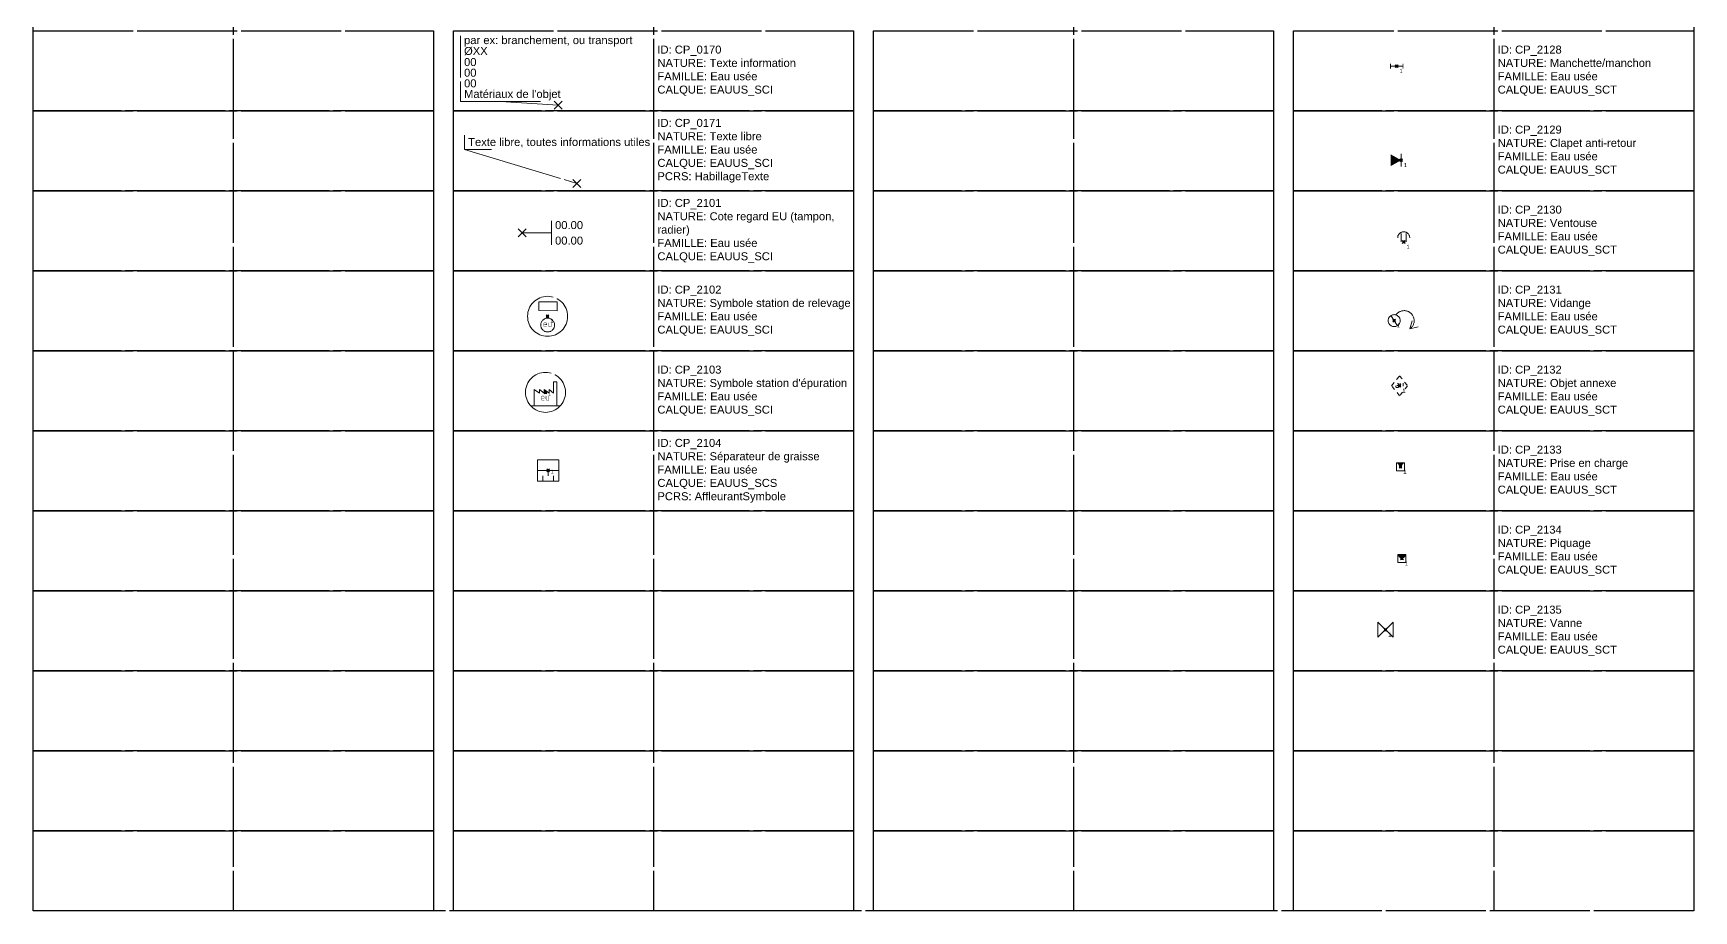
# Model space of a CAD drawing. Header units: metres. Extents: x 3067 to 3319, y 1703 to 1914.
# Drawn here: x 3151.05 to 3192.55, y 1871.25 to 1893.19 of the extents above; entities that cross this region are included whole.
import ezdxf
from ezdxf.enums import TextEntityAlignment as Align

# ---------------------------------------------------------------- set-up
doc = ezdxf.new("R2010")
doc.units = ezdxf.units.M
doc.header["$PDMODE"] = 3
doc.header["$PDSIZE"] = 0.1
doc.linetypes.add('Socle_Continu', pattern=[2.5, 2.5, 0])
doc.linetypes.add('Socle_Discontinu', pattern=[0.075, 0.05, -0.025])
doc.layers.get('0').update_dxf_attribs({"lineweight": 30})
doc.layers.add('1', color=7, linetype='Socle_Continu', lineweight=30)
doc.layers.add('3_sens et nbr de points', color=7, linetype='Socle_Continu', lineweight=5)
for name, color, linetype, lineweight, true_color in [('EAUUS_PSI', 36, 'Socle_Continu', 13, 0x7f3f00), ('EAUUS_SCI', 36, 'Socle_Continu', 13, 0x7f3f00), ('EAUUS_SCS', 36, 'Socle_Continu', 13, 0x7f3f00), ('EAUUS_SCT', 36, 'Socle_Continu', 13, 0x7f3f00)]:
    doc.layers.add(name, color=color, linetype=linetype, lineweight=lineweight, true_color=true_color)
doc.styles.add('Reseaux', font='arial.ttf')
doc.styles.get("Standard").update_dxf_attribs({"font": 'arial.ttf'})

# ---------------------------------------------------------------- blocks, each defined once
blk = doc.blocks.new('*U245')
at = {"layer": 'EAUUS_SCI', "linetype": 'Socle_Continu'}
blk.add_line((-1.438, 0.093), (0, 0), dxfattribs=at)
at = {"layer": 'EAUUS_SCI', "linetype": 'Socle_Continu', "flags": 128}
blk.add_lwpolyline([(-0.438, 0.093), (-2.438, 0.093), (-2.438, 1.732)], dxfattribs=at)
at = {"layer": 'EAUUS_SCI', "linetype": 'Socle_Continu'}
blk.add_point((0, 0), dxfattribs=at)
for tag, p in [('TYPE', (-2.35, 1.527)), ('DIAM', (-2.35, 1.256)), ('NBR', (-2.35, 0.978)), ('LARG', (-2.35, 0.712)), ('HAUT', (-2.35, 0.446)), ('MATER', (-2.35, 0.181))]:
    blk.add_attdef(tag, p, '', height=0.2, dxfattribs=at)
at = {"layer": 'EAUUS_SCI', "linetype": 'Socle_Continu', "flags": 9}
for tag, p in [('NATURE', (2.47, 1.097)), ('ID', (2.47, 1.418)), ('FAMILLE', (2.47, 0.776)), ('CALQUE', (2.47, 0.454))]:
    blk.add_attdef(tag, p, '', height=0.2, dxfattribs=at)
blk = doc.blocks.new('*U247')
at = {"layer": 'EAUUS_SCI', "linetype": 'Socle_Continu'}
blk.add_line((-2.807, 0.847), (0, 0), dxfattribs=at)
at = {"layer": 'EAUUS_SCI', "linetype": 'Socle_Continu', "flags": 128}
blk.add_lwpolyline([(-2.134, 0.847), (-2.807, 0.847), (-2.807, 1.204)], dxfattribs=at)
at = {"layer": 'EAUUS_SCI', "linetype": 'Socle_Continu'}
blk.add_point((0, 0), dxfattribs=at)
blk.add_attdef('TXT', (-2.719, 0.934), '', height=0.2, dxfattribs=at)
at = {"layer": 'EAUUS_SCI', "linetype": 'Socle_Continu', "flags": 9}
for tag, p in [('NATURE', (1.967, -0.177)), ('ID', (1.967, 0.144)), ('FAMILLE', (1.967, -0.499)), ('CALQUE', (1.967, -0.82)), ('PCRS', (1.967, -1.141))]:
    blk.add_attdef(tag, p, '', height=0.2, dxfattribs=at)
blk = doc.blocks.new('CP_2102')
at = {"layer": 'EAUUS_SCI', "linetype": 'Socle_Continu'}
blk.add_lwpolyline([(-0.219, 0.361), (0.241, 0.361), (0.241, 0.141), (-0.219, 0.142), (-0.219, 0.361)], close=True, dxfattribs=at)
at = {"layer": 'EAUUS_SCI', "linetype": 'Socle_Continu', "const_width": 0.01, "flags": 128}
for points in [[(-0.023, -0.262), (-0.067, -0.262, -0.405328), (-0.094, -0.236), (-0.094, -0.191, -0.999132), (-0.023, -0.191), (-0.023, -0.209), (-0.085, -0.209)], [(0.021, -0.156), (0.021, -0.231, 0.410802), (0.052, -0.262), (0.092, -0.262), (0.092, -0.156)]]:
    blk.add_lwpolyline(points, format="xyb", dxfattribs=at)
at = {"layer": 'EAUUS_SCI', "linetype": 'Socle_Continu'}
for centre, radius in [((0, 0), 0.5), ((0.002, -0.218), 0.172)]:
    blk.add_circle(centre, radius, dxfattribs=at)
at = {"layer": 'EAUUS_SCI', "linetype": 'Socle_Continu', "flags": 9}
for tag, p in [('NATURE', (1.086, 0.269)), ('ID', (1.086, 0.591)), ('FAMILLE', (1.086, -0.052)), ('CALQUE', (1.086, -0.373))]:
    blk.add_attdef(tag, p, '', height=0.2, dxfattribs=at)
blk = doc.blocks.new('CP_2103')
at = {"layer": 'EAUUS_SCI', "linetype": 'Socle_Continu'}
blk.add_line((-0.373, -0.333), (0.373, -0.333), dxfattribs=at)
at = {"layer": 'EAUUS_SCI', "linetype": 'Socle_Continu', "flags": 128}
blk.add_lwpolyline([(-0.283, -0.333), (-0.283, 0.071), (-0.154, -0.016), (-0.154, 0.071), (-0.033, -0.016), (-0.033, 0.071), (0.091, -0.016), (0.091, 0.071), (0.2, -0.016), (0.2, 0.26), (0.286, 0.26), (0.286, -0.333)], dxfattribs=at)
at = {"layer": 'EAUUS_SCI', "linetype": 'Socle_Continu', "const_width": 0.01, "flags": 128}
for points in [[(-0.032, -0.196), (-0.076, -0.196, -0.405328), (-0.103, -0.169), (-0.103, -0.125, -0.999132), (-0.032, -0.125), (-0.032, -0.143), (-0.094, -0.143)], [(0.013, -0.089), (0.013, -0.165, 0.410802), (0.044, -0.196), (0.084, -0.196), (0.084, -0.089)]]:
    blk.add_lwpolyline(points, format="xyb", dxfattribs=at)
at = {"layer": 'EAUUS_SCI', "linetype": 'Socle_Continu'}
blk.add_circle((0, 0), 0.5, dxfattribs=at)
at = {"layer": 'EAUUS_SCI', "linetype": 'Socle_Continu', "flags": 9}
for tag, p in [('ID', (1.041, 0.447)), ('NATURE', (1.041, 0.125)), ('FAMILLE', (1.041, -0.196)), ('CALQUE', (1.041, -0.517))]:
    blk.add_attdef(tag, p, '', height=0.2, dxfattribs=at)
blk = doc.blocks.new('CP_2104')
at = {"layer": 'EAUUS_SCS', "linetype": 'Socle_Continu'}
for p, q in [((-0.266, 0), (0.266, 0)), ((0, 0), (0, -0.133)), ((-0.133, -0.133), (-0.134, -0.267)), ((0.133, -0.134), (0.132, -0.267))]:
    blk.add_line(p, q, dxfattribs=at)
at = {"layer": 'EAUUS_SCS', "linetype": 'Socle_Continu', "flags": 128}
blk.add_lwpolyline([(0.265, -0.268), (-0.267, -0.266), (-0.265, 0.266), (0.267, 0.265)], close=True, dxfattribs=at)
at = {"layer": 'EAUUS_SCS', "linetype": 'Socle_Continu', "flags": 9}
for tag, p in [('ID', (0.629, 0.073)), ('NATURE', (0.629, -0.248)), ('FAMILLE', (0.629, -0.57)), ('CALQUE', (0.629, -0.891)), ('PCRS', (0.629, -1.212))]:
    blk.add_attdef(tag, p, '', height=0.2, dxfattribs=at)
blk = doc.blocks.new('CP_2128')
at = {"layer": 'EAUUS_SCT', "linetype": 'Socle_Continu', "const_width": 0.0225, "flags": 128}
for points in [[(-0.157, -0.063), (-0.157, 0.063)], [(-0.157, 0), (0.157, 0)], [(0.157, -0.063), (0.157, 0.063)]]:
    blk.add_lwpolyline(points, dxfattribs=at)
at = {"layer": 'EAUUS_SCT', "linetype": 'Socle_Continu', "flags": 9}
for tag, p in [('NATURE', (0.889, -0.195)), ('ID', (0.889, 0.127)), ('CALQUE', (0.889, -0.837)), ('TYPE', (0.889, -1.159))]:
    blk.add_attdef(tag, p, '', height=0.2, dxfattribs=at)
at = {"layer": 'EAUUS_SCT', "linetype": 'Socle_Continu', "style": 'Reseaux', "flags": 9}
blk.add_attdef('FAMILLE', (0.889, -0.516), '', height=0.2, dxfattribs=at)
blk = doc.blocks.new('CP_2130')
at = {"layer": 'EAUUS_SCT', "linetype": 'Socle_Continu'}
for p, q in [((-0.06, 0), (-0.06, 0.21)), ((0.06, 0), (0.06, 0.21))]:
    blk.add_line(p, q, dxfattribs=at)
blk.add_arc((0, 0.105), 0.15, 0, 180, dxfattribs=at)
at = {"layer": 'EAUUS_SCT', "linetype": 'Socle_Continu', "flags": 9}
for tag, p in [('ID', (0.669, 0.457)), ('NATURE', (0.669, 0.136)), ('FAMILLE', (0.669, -0.185)), ('CALQUE', (0.669, -0.507))]:
    blk.add_attdef(tag, p, '', height=0.2, dxfattribs=at)
blk = doc.blocks.new('CP_2131')
at = {"layer": 'EAUUS_SCT', "linetype": 'Socle_Continu'}
blk.add_line((-0.081, 0.126), (0.081, -0.126), dxfattribs=at)
at = {"layer": 'EAUUS_SCT', "linetype": 'Socle_Continu', "flags": 128}
blk.add_lwpolyline([(0.446, -0.004), (0.39, -0.207), (0.599, -0.154)], dxfattribs=at)
at = {"layer": 'EAUUS_SCT', "linetype": 'Socle_Continu'}
blk.add_circle((0, 0), 0.15, dxfattribs=at)
blk.add_arc((0.25, 0), 0.25, 303.9623, 145.0848, dxfattribs=at)
at = {"layer": 'EAUUS_SCT', "linetype": 'Socle_Continu', "flags": 9}
for tag, p in [('ID', (1.21, 0.247)), ('NATURE', (1.21, -0.074))]:
    blk.add_attdef(tag, p, '', height=0.2, dxfattribs=at)
at = {"layer": 'EAUUS_SCT', "linetype": 'Socle_Continu', "style": 'Reseaux', "flags": 9}
for tag, p in [('FAMILLE', (1.21, -0.396)), ('CALQUE', (1.21, -0.717))]:
    blk.add_attdef(tag, p, '', height=0.2, dxfattribs=at)
blk = doc.blocks.new('CP_2132')
at = {"layer": 'EAUUS_SCT', "linetype": 'Socle_Discontinu'}
blk.add_lwpolyline([(0, 0.25), (0.2, 0), (0, -0.25), (-0.2, 0)], close=True, dxfattribs=at)
at = {"layer": 'EAUUS_SCT', "linetype": 'Socle_Discontinu', "flags": 128}
for points in [[(-0.025, -0.044), (-0.069, -0.044, -0.405328), (-0.096, -0.018), (-0.096, 0.027, -0.999132), (-0.025, 0.027), (-0.025, 0.009), (-0.087, 0.009)], [(0.019, 0.062), (0.019, -0.013, 0.410802), (0.05, -0.044), (0.09, -0.044), (0.09, 0.062)]]:
    blk.add_lwpolyline(points, format="xyb", dxfattribs=at)
at = {"layer": 'EAUUS_SCT', "linetype": 'Socle_Discontinu', "flags": 9}
for tag, p in [('NATURE', (0.732, -0.2)), ('ID', (0.732, 0.121)), ('FAMILLE', (0.732, -0.521)), ('CALQUE', (0.732, -0.842)), ('TYPE', (0.732, -1.164))]:
    blk.add_attdef(tag, p, '', height=0.2, dxfattribs=at)
blk = doc.blocks.new('CP_2133')
at = {"layer": 'EAUUS_SCT', "linetype": 'Socle_Continu'}
h = blk.add_hatch(color=256, dxfattribs=at)
h.dxf.hatch_style = 1
h.paths.add_polyline_path([(0.1, 0.1), (0.1, 0.1), (-0.1, 0.1), (0, 0)])
blk.add_lwpolyline([(-0.1, -0.1), (0.1, -0.1), (0.1, 0.1), (-0.1, 0.1)], close=True, dxfattribs=at)
at = {"layer": 'EAUUS_SCT', "linetype": 'Socle_Continu', "flags": 9}
for tag, p in [('ID', (0.523, -0.096)), ('NATURE', (0.523, -0.417)), ('FAMILLE', (0.523, -0.738)), ('CALQUE', (0.523, -1.06))]:
    blk.add_attdef(tag, p, '', height=0.2, dxfattribs=at)
blk = doc.blocks.new('CP_2101')
at = {"layer": 'EAUUS_PSI', "linetype": 'Socle_Continu', "flags": 128}
blk.add_lwpolyline([(0.733, -0.3), (0.733, 0.3)], dxfattribs=at)
at = {"layer": 'EAUUS_SCI', "linetype": 'Socle_Continu'}
blk.add_line((0.733, 0), (0, 0), dxfattribs=at)
blk.add_point((0, 0), dxfattribs=at)
at = {"layer": 'EAUUS_SCI', "linetype": 'Socle_Continu', "style": 'Reseaux', "flags": 9}
for tag, p in [('NATURE', (2.525, 0.22)), ('ID', (2.525, 0.541))]:
    blk.add_attdef(tag, p, '', height=0.2, dxfattribs=at)
at = {"layer": 'EAUUS_SCI', "linetype": 'Socle_Continu'}
for tag, p in [('TAMPON', (0.824, 0.196)), ('RADIER', (0.824, -0.192))]:
    blk.add_attdef(tag, text='', height=0.2, dxfattribs=at).set_placement(p, align=Align.MIDDLE_LEFT)
at = {"layer": 'EAUUS_SCI', "linetype": 'Socle_Continu', "flags": 9}
for tag, p in [('FAMILLE', (2.525, -0.101)), ('CALQUE', (2.525, -0.423))]:
    blk.add_attdef(tag, p, '', height=0.2, dxfattribs=at)
blk = doc.blocks.new('CP_2135')
at = {"layer": 'EAUUS_SCI', "linetype": 'Socle_Continu'}
blk.add_lwpolyline([(-0.19, 0.19), (-0.19, -0.19), (0.19, 0.19), (0.19, -0.19), (-0.19, 0.19)], dxfattribs=at)
at = {"layer": 'EAUUS_SCI', "linetype": 'Socle_Continu', "flags": 9}
for tag, p in [('ID', (0.728, 0.059)), ('NATURE', (0.728, -0.263)), ('FAMILLE', (0.728, -0.584)), ('CALQUE', (0.728, -0.905))]:
    blk.add_attdef(tag, p, '', height=0.2, dxfattribs=at)
blk = doc.blocks.new('CP_2129')
at = {"layer": 'EAUUS_SCT', "linetype": 'Socle_Continu', "flags": 128}
blk.add_lwpolyline([(-0.265, 0, 0.3, 0, 0), (0, 0, 0, 0, 0)], format="xyseb", dxfattribs=at)
at = {"layer": 'EAUUS_SCT', "linetype": 'Socle_Continu', "const_width": 0.0225, "flags": 128}
blk.add_lwpolyline([(0, 0.16), (0, -0.16)], dxfattribs=at)
at = {"layer": 'EAUUS_SCT', "linetype": 'Socle_Continu', "flags": 9}
for tag, p in [('NATURE', (0.637, -0.124)), ('ID', (0.637, 0.197)), ('FAMILLE', (0.637, -0.445)), ('CALQUE', (0.637, -0.767))]:
    blk.add_attdef(tag, p, '', height=0.2, dxfattribs=at)
blk = doc.blocks.new('CP_2134')
at = {"layer": 'EAUUS_SCT', "linetype": 'Socle_Continu'}
h = blk.add_hatch(color=256, dxfattribs=at)
h.dxf.hatch_style = 1
h.paths.add_polyline_path([(0.1, 0.1), (-0.1, 0.1, 1)])
blk.add_lwpolyline([(-0.1, -0.1), (0.1, -0.1), (0.1, 0.1), (-0.1, 0.1)], close=True, dxfattribs=at)
at = {"layer": 'EAUUS_SCT', "linetype": 'Socle_Continu', "flags": 9}
for tag, p in [('ID', (0.481, -0.016)), ('NATURE', (0.481, -0.337)), ('CALQUE', (0.481, -0.979)), ('FAMILLE', (0.481, -0.658))]:
    blk.add_attdef(tag, p, '', height=0.2, dxfattribs=at)

msp = doc.modelspace()

# ---------------------------------------------------------------- linework, layer by layer
at = {"linetype": 'Socle_Continu'}
for p, q in [((3156.049, 1911.253), (3156.049, 1871.253)), ((3166.549, 1911.253), (3166.549, 1871.253)), ((3177.049, 1911.253), (3177.049, 1871.253)), ((3187.549, 1911.253), (3187.549, 1871.253))]:
    msp.add_line(p, q, dxfattribs=at)
for points in [[(3151.049, 1893.253), (3161.049, 1893.253), (3161.049, 1891.253), (3151.049, 1891.253)], [(3161.549, 1893.253), (3171.549, 1893.253), (3171.549, 1891.253), (3161.549, 1891.253)], [(3172.049, 1893.253), (3182.049, 1893.253), (3182.049, 1891.253), (3172.049, 1891.253)], [(3182.549, 1893.253), (3192.549, 1893.253), (3192.549, 1891.253), (3182.549, 1891.253)], [(3151.049, 1891.253), (3161.049, 1891.253), (3161.049, 1889.253), (3151.049, 1889.253)], [(3161.549, 1891.253), (3171.549, 1891.253), (3171.549, 1889.253), (3161.549, 1889.253)], [(3172.049, 1891.253), (3182.049, 1891.253), (3182.049, 1889.253), (3172.049, 1889.253)], [(3182.549, 1891.253), (3192.549, 1891.253), (3192.549, 1889.253), (3182.549, 1889.253)], [(3151.049, 1889.253), (3161.049, 1889.253), (3161.049, 1887.253), (3151.049, 1887.253)], [(3161.549, 1889.253), (3171.549, 1889.253), (3171.549, 1887.253), (3161.549, 1887.253)], [(3172.049, 1889.253), (3182.049, 1889.253), (3182.049, 1887.253), (3172.049, 1887.253)], [(3182.549, 1889.253), (3192.549, 1889.253), (3192.549, 1887.253), (3182.549, 1887.253)], [(3151.049, 1887.253), (3161.049, 1887.253), (3161.049, 1885.253), (3151.049, 1885.253)], [(3161.549, 1887.253), (3171.549, 1887.253), (3171.549, 1885.253), (3161.549, 1885.253)], [(3172.049, 1887.253), (3182.049, 1887.253), (3182.049, 1885.253), (3172.049, 1885.253)], [(3182.549, 1887.253), (3192.549, 1887.253), (3192.549, 1885.253), (3182.549, 1885.253)], [(3151.049, 1885.253), (3161.049, 1885.253), (3161.049, 1883.253), (3151.049, 1883.253)], [(3161.549, 1885.253), (3171.549, 1885.253), (3171.549, 1883.253), (3161.549, 1883.253)], [(3172.049, 1885.253), (3182.049, 1885.253), (3182.049, 1883.253), (3172.049, 1883.253)], [(3182.549, 1885.253), (3192.549, 1885.253), (3192.549, 1883.253), (3182.549, 1883.253)], [(3151.049, 1883.253), (3161.049, 1883.253), (3161.049, 1881.253), (3151.049, 1881.253)], [(3161.549, 1883.253), (3171.549, 1883.253), (3171.549, 1881.253), (3161.549, 1881.253)], [(3172.049, 1883.253), (3182.049, 1883.253), (3182.049, 1881.253), (3172.049, 1881.253)], [(3182.549, 1883.253), (3192.549, 1883.253), (3192.549, 1881.253), (3182.549, 1881.253)], [(3151.049, 1881.253), (3161.049, 1881.253), (3161.049, 1879.253), (3151.049, 1879.253)], [(3161.549, 1881.253), (3171.549, 1881.253), (3171.549, 1879.253), (3161.549, 1879.253)], [(3172.049, 1881.253), (3182.049, 1881.253), (3182.049, 1879.253), (3172.049, 1879.253)], [(3182.549, 1881.253), (3192.549, 1881.253), (3192.549, 1879.253), (3182.549, 1879.253)], [(3151.049, 1879.253), (3161.049, 1879.253), (3161.049, 1877.253), (3151.049, 1877.253)], [(3161.549, 1879.253), (3171.549, 1879.253), (3171.549, 1877.253), (3161.549, 1877.253)], [(3172.049, 1879.253), (3182.049, 1879.253), (3182.049, 1877.253), (3172.049, 1877.253)], [(3182.549, 1879.253), (3192.549, 1879.253), (3192.549, 1877.253), (3182.549, 1877.253)], [(3151.049, 1877.253), (3161.049, 1877.253), (3161.049, 1875.253), (3151.049, 1875.253)], [(3161.549, 1877.253), (3171.549, 1877.253), (3171.549, 1875.253), (3161.549, 1875.253)], [(3172.049, 1877.253), (3182.049, 1877.253), (3182.049, 1875.253), (3172.049, 1875.253)], [(3182.549, 1877.253), (3192.549, 1877.253), (3192.549, 1875.253), (3182.549, 1875.253)], [(3151.049, 1875.253), (3161.049, 1875.253), (3161.049, 1873.253), (3151.049, 1873.253)], [(3161.549, 1875.253), (3171.549, 1875.253), (3171.549, 1873.253), (3161.549, 1873.253)], [(3172.049, 1875.253), (3182.049, 1875.253), (3182.049, 1873.253), (3172.049, 1873.253)], [(3182.549, 1875.253), (3192.549, 1875.253), (3192.549, 1873.253), (3182.549, 1873.253)], [(3151.049, 1873.253), (3161.049, 1873.253), (3161.049, 1871.253), (3151.049, 1871.253)], [(3161.549, 1873.253), (3171.549, 1873.253), (3171.549, 1871.253), (3161.549, 1871.253)], [(3172.049, 1873.253), (3182.049, 1873.253), (3182.049, 1871.253), (3172.049, 1871.253)], [(3182.549, 1873.253), (3192.549, 1873.253), (3192.549, 1871.253), (3182.549, 1871.253)]]:
    msp.add_lwpolyline(points, close=True, dxfattribs=at)
at = {"color": 64, "linetype": 'Socle_Continu'}
msp.add_lwpolyline([(3161.549, 1889.253), (3171.549, 1889.253), (3171.549, 1887.253), (3161.549, 1887.253)], close=True, dxfattribs=at)
at = {"layer": '1', "color": 36, "linetype": 'Socle_Continu', "true_color": 0x7f3f00}
msp.add_lwpolyline([(3151.049, 1913.947), (3192.549, 1913.947), (3192.549, 1871.253), (3151.049, 1871.253)], close=True, dxfattribs=at)
at = {"layer": '3_sens et nbr de points', "linetype": 'Socle_Continu'}
for p, q in [((3185.089, 1892.402), (3185.159, 1892.332)), ((3185.089, 1892.402), (3185.159, 1892.332)), ((3185.089, 1892.332), (3185.159, 1892.402)), ((3185.2, 1890.051), (3185.271, 1889.981)), ((3185.2, 1890.051), (3185.271, 1889.981)), ((3185.2, 1889.981), (3185.271, 1890.051)), ((3185.265, 1888.008), (3185.335, 1887.937)), ((3185.265, 1888.008), (3185.335, 1887.937)), ((3185.265, 1887.937), (3185.335, 1888.008)), ((3163.868, 1886.149), (3163.939, 1886.079)), ((3163.868, 1886.149), (3163.939, 1886.079)), ((3163.868, 1886.079), (3163.939, 1886.149)), ((3185.026, 1886.041), (3185.096, 1885.971)), ((3185.026, 1886.041), (3185.096, 1885.971)), ((3185.026, 1885.971), (3185.096, 1886.041)), ((3163.817, 1884.178), (3163.888, 1884.249)), ((3163.817, 1884.249), (3163.888, 1884.178)), ((3185.16, 1884.414), (3185.231, 1884.343)), ((3185.16, 1884.414), (3185.231, 1884.343)), ((3185.16, 1884.343), (3185.231, 1884.414)), ((3163.884, 1882.298), (3163.955, 1882.227)), ((3163.884, 1882.227), (3163.955, 1882.298)), ((3185.186, 1882.39), (3185.257, 1882.319)), ((3185.186, 1882.39), (3185.257, 1882.319)), ((3185.186, 1882.319), (3185.257, 1882.39)), ((3185.221, 1880.096), (3185.292, 1880.025)), ((3185.221, 1880.096), (3185.292, 1880.025)), ((3185.221, 1880.025), (3185.292, 1880.096)), ((3184.81, 1878.316), (3184.881, 1878.245)), ((3184.81, 1878.316), (3184.881, 1878.245)), ((3184.81, 1878.245), (3184.881, 1878.316))]:
    msp.add_line(p, q, dxfattribs=at)
for centre in [(3185.124, 1892.367), (3185.235, 1890.016), (3185.3, 1887.973), (3163.904, 1886.114), (3185.061, 1886.006), (3163.852, 1884.213), (3185.195, 1884.378), (3163.92, 1882.262), (3185.221, 1882.355), (3185.256, 1880.061), (3184.846, 1878.28)]:
    msp.add_circle(centre, 0.025, dxfattribs=at)

# ---------------------------------------------------------------- block references
at = {"layer": 'EAUUS_SCI', "linetype": 'Socle_Continu'}
for name, p, values in [('*U245', (3164.167, 1891.392), {'TYPE': 'par ex: branchement, ou transport', 'DIAM': 'ØXX', 'NBR': '00', 'LARG': '00', 'HAUT': '00', 'MATER': "Matériaux de l'objet"}), ('*U247', (3164.638, 1889.438), {'TXT': 'Texte libre, toutes informations utiles'}), ('CP_2101', (3163.267, 1888.199), {'TAMPON': '00.00', 'RADIER': '00.00'})]:
    msp.add_blockref(name, p, dxfattribs=at).add_auto_attribs(values)
for name, p in [('CP_2102', (3163.904, 1886.114)), ('CP_2103', (3163.852, 1884.213))]:
    msp.add_blockref(name, p, dxfattribs=at)
at = {"layer": 'EAUUS_SCS', "linetype": 'Socle_Continu'}
msp.add_blockref('CP_2104', (3163.92, 1882.263), dxfattribs=at)
at = {"layer": 'EAUUS_SCT', "linetype": 'Socle_Continu'}
for name, p in [('CP_2128', (3185.124, 1892.367)), ('CP_2129', (3185.235, 1890.016)), ('CP_2130', (3185.3, 1887.973)), ('CP_2131', (3185.061, 1886.006)), ('CP_2132', (3185.195, 1884.378)), ('CP_2133', (3185.221, 1882.355)), ('CP_2134', (3185.256, 1880.061)), ('CP_2135', (3184.846, 1878.28))]:
    msp.add_blockref(name, p, dxfattribs=at)

# ---------------------------------------------------------------- texts
at = {"linetype": 'Socle_Continu', "char_height": 0.2, "width": 4.9, "attachment_point": 4}
for s, insert in [('ID: CP_0170\\PNATURE: Texte information\\PFAMILLE: Eau usée\\PCALQUE: EAUUS_SCI', (3166.649, 1892.253)), ('ID: CP_2128\\PNATURE: Manchette/manchon\\PFAMILLE: Eau usée\\PCALQUE: EAUUS_SCT', (3187.649, 1892.253)), ('ID: CP_0171\\PNATURE: Texte libre\\PFAMILLE: Eau usée\\PCALQUE: EAUUS_SCI\\PPCRS: HabillageTexte', (3166.649, 1890.253)), ('ID: CP_2129\\PNATURE: Clapet anti-retour\\PFAMILLE: Eau usée\\PCALQUE: EAUUS_SCT', (3187.649, 1890.253)), ('ID: CP_2130\\PNATURE: Ventouse\\PFAMILLE: Eau usée\\PCALQUE: EAUUS_SCT', (3187.649, 1888.253)), ('ID: CP_2102\\PNATURE: Symbole station de relevage\\PFAMILLE: Eau usée\\PCALQUE: EAUUS_SCI', (3166.649, 1886.253)), ('ID: CP_2131\\PNATURE: Vidange\\PFAMILLE: Eau usée\\PCALQUE: EAUUS_SCT', (3187.649, 1886.253)), ("ID: CP_2103\\PNATURE: Symbole station d'épuration\\PFAMILLE: Eau usée\\PCALQUE: EAUUS_SCI", (3166.649, 1884.253)), ('ID: CP_2132\\PNATURE: Objet annexe\\PFAMILLE: Eau usée\\PCALQUE: EAUUS_SCT', (3187.649, 1884.253)), ('ID: CP_2104\\PNATURE: Séparateur de graisse\\PFAMILLE: Eau usée\\PCALQUE: EAUUS_SCS\\PPCRS: AffleurantSymbole', (3166.649, 1882.253)), ('ID: CP_2133\\PNATURE: Prise en charge\\PFAMILLE: Eau usée\\PCALQUE: EAUUS_SCT', (3187.649, 1882.253)), ('ID: CP_2134\\PNATURE: Piquage\\PFAMILLE: Eau usée\\PCALQUE: EAUUS_SCT', (3187.649, 1880.253))]:
    msp.add_mtext(s, dxfattribs=dict(at, insert=insert))
at = {"color": 134, "linetype": 'Socle_Continu', "true_color": 0x219688, "char_height": 0.2, "width": 4.9, "attachment_point": 4}
for s, insert in [('{\\C256;ID: CP_2101\\PNATURE: Cote regard EU (tampon, radier)\\PFAMILLE: Eau usée\\PCALQUE: EAUUS_SCI}', (3166.649, 1888.253)), ('{\\C256;ID: CP_2135\\PNATURE: Vanne\\PFAMILLE: Eau usée\\PCALQUE: EAUUS_SCT}', (3187.649, 1878.253))]:
    msp.add_mtext(s, dxfattribs=dict(at, insert=insert))
at = {"layer": '3_sens et nbr de points', "linetype": 'Socle_Continu', "char_height": 0.1, "attachment_point": 1}
for insert in [(3185.195, 1892.296), (3185.306, 1889.945), (3185.371, 1887.902), (3163.974, 1886.043), (3185.132, 1885.935), (3163.91, 1884.232), (3185.266, 1884.308), (3163.978, 1882.281), (3185.292, 1882.284), (3185.327, 1879.99), (3184.917, 1878.209)]:
    msp.add_mtext_dynamic_manual_height_columns('1', width=0.17351, gutter_width=1, heights=[0], dxfattribs=dict(at, insert=insert))

doc.saveas('drawing.dxf')
